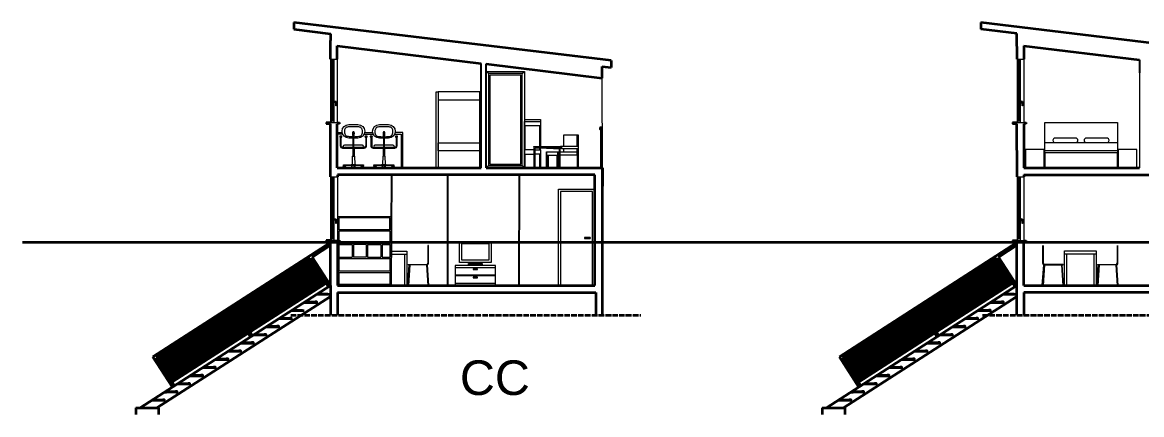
# Model space of a CAD drawing. Header units: millimetres. Extents: x 293 to 6594, y -1830 to 1143.
# Drawn here: x 2686 to 5156, y 246 to 1112 of the extents above; entities that cross this region are included whole.
import ezdxf

# ---------------------------------------------------------------- set-up
doc = ezdxf.new("R2010")
doc.units = ezdxf.units.MM
doc.linetypes.add('ACAD_ISO04W100', pattern=[30, 24, -3, 0, -3])
for name, color, linetype, lineweight in [('A-DOOR-FULL', 1, 'Continuous', 18), ('A-FLOR-LEVL', 3, 'Continuous', 35), ('A-FURN', 2, 'Continuous', 18), ('A-GLAZ-FULL', 4, 'Continuous', 18), ('A-STRUCTURE', 8, 'Continuous', 35), ('A-WALL-FULL', 3, 'Continuous', 35), ('A-WALL-FULL-EXT', 3, 'Continuous', 35), ('A-WALL-FULL-EXTR', 3, 'Continuous', 35), ('A-WALL-FULL-INTR', 1, 'Continuous', 25), ('QUOTE', 5, 'Continuous', 13)]:
    doc.layers.add(name, color=color, linetype=linetype, lineweight=lineweight)
doc.styles.get("Standard").update_dxf_attribs({"font": 'arial.ttf'})

msp = doc.modelspace()

# ---------------------------------------------------------------- hatches: boundary and pattern name
at = {"layer": 'A-STRUCTURE'}
h = msp.add_hatch(dxfattribs=at)
h.set_pattern_fill('GRATE', color=256, scale=6.5, angle=123, style=0)
h.set_pattern_definition([(213, (33319.052, -5007.4335), (2.809997, -4.327016), []), (303, (33319.052, -5007.433), (17.308064, 11.239988), [])])
h.paths.add_polyline_path([(3353.7, 540.5), (3321.3, 590.9), (3153.2, 482.8), (3185.6, 432.4)])
h.paths.add_polyline_path([(3149, 480.1), (2980.9, 372.1), (3013.3, 321.7), (3181.4, 429.7)])
h = msp.add_hatch(dxfattribs=at)
h.set_pattern_fill('GRATE', color=256, scale=6.5, angle=123, style=0)
h.set_pattern_definition([(213, (34833.6843, -5007.4335), (2.809997, -4.327016), []), (303, (34833.684, -5007.433), (17.308064, 11.239988), [])])
h.paths.add_polyline_path([(4868.3, 540.5), (4835.9, 590.9), (4667.8, 482.8), (4700.2, 432.4)])
h.paths.add_polyline_path([(4663.6, 480.1), (4495.5, 372.1), (4527.9, 321.7), (4696, 429.7)])

# ---------------------------------------------------------------- linework, layer by layer
msp.add_line((3380.9, 864.9), (3380.9, 868.8))
at = {"layer": 'A-DOOR-FULL'}
for p, q in [((3709.3, 1003.7), (3793.6, 1003.7)), ((3714.3, 998.7), (3709.3, 1003.7)), ((3788.6, 998.7), (3714.3, 998.7)), ((3714.3, 998.7), (3714.3, 795.5)), ((3785.6, 995.7), (3717.3, 995.7)), ((3717.3, 995.7), (3717.3, 798.5)), ((3785.6, 798.5), (3785.6, 995.7)), ((3788.6, 998.7), (3793.6, 1003.7)), ((3788.6, 795.5), (3788.6, 998.7)), ((3793.6, 1003.7), (3793.6, 790.5)), ((5150.6, 1000.5), (5150.6, 790.5)), ((3714.3, 795.5), (3709.3, 790.5)), ((3714.3, 795.5), (3788.6, 795.5)), ((3717.3, 798.5), (3785.6, 798.5)), ((3788.6, 795.5), (3793.6, 790.5)), ((3934.7, 634.3), (3937.2, 634.3)), ((3873.6, 604.9), (3873.6, 530.7))]:
    msp.add_line(p, q, dxfattribs=at)
msp.add_lwpolyline([(3868.7, 530.6), (3868.7, 743.7), (3949, 743.7), (3949, 530.6), (3944, 530.6), (3944, 738.7), (3873.6, 738.7), (3873.6, 604.9)], dxfattribs=at)
msp.add_lwpolyline([(3937.2, 634.3), (3937.9, 634.3, 1), (3937.9, 637.1), (3927.5, 637.1, 1), (3927.5, 634.3), (3934.7, 634.3)], format="xyb", dxfattribs=at)
at = {"layer": 'A-FLOR-LEVL'}
for p, q in [((3380.9, 790.5), (3698.4, 790.6)), ((3709.3, 790.6), (3966, 790.6)), ((3966, 790.5), (3966, 750.5)), ((4895.6, 790.5), (5150.6, 790.5)), ((3949, 775.5), (3381.1, 775.5)), ((4895.6, 775.5), (5310.6, 775.5)), ((3366, 530.7), (3366, 515.5)), ((3381.1, 530.5), (3949, 530.5)), ((3966, 515.5), (3966, 530.5)), ((4895.6, 530.5), (5230.6, 530.5)), ((3381.1, 515.5), (3951.1, 515.5)), ((5465.6, 515.5), (4895.6, 515.5))]:
    msp.add_line(p, q, dxfattribs=at)
at = {"layer": 'A-FURN'}
for p, q in [((3603.2, 958.7), (3603.2, 790.4)), ((3694.4, 958.7), (3694.4, 790.4)), ((3793.6, 897.1), (3829.3, 897.1)), ((3793.6, 897.1), (3793.6, 893.1)), ((3793.6, 790.5), (3793.6, 893.1)), ((3793.6, 893.1), (3829.3, 893.1)), ((3829.3, 897.1), (3829.3, 837.9)), ((3829.3, 893.1), (3829.3, 883.2)), ((4942.2, 790.5), (4942.2, 890.5)), ((4942.2, 890.5), (5102.2, 890.5)), ((5102.2, 890.5), (5102.2, 790.5)), ((3380.9, 868.8), (3391.7, 868.8)), ((3393, 864.9), (3380.9, 864.9)), ((3440, 864.9), (3460.2, 864.7)), ((3441.3, 868.8), (3458.9, 868.8)), ((3829.3, 883.2), (3793.6, 883.2)), ((3793.6, 883.2), (3793.6, 830.2)), ((3795.4, 830.2), (3795.4, 883.2)), ((3827.5, 830.2), (3827.5, 883.2)), ((3387, 858.4), (3390.3, 858.4)), ((3446.1, 858.4), (3442.7, 858.4)), ((3454.2, 858.4), (3457.6, 858.4)), ((3513.3, 858.4), (3509.9, 858.4)), ((3909.8, 837.6), (3909.8, 862.9)), ((3396.5, 836.4), (3415.5, 836.4)), ((3414, 816.4), (3413.3, 798.3)), ((3414, 816.3), (3419, 816.3)), ((3415, 834.4), (3415, 816.4)), ((3417.5, 836.4), (3436.5, 836.4)), ((3418, 834.4), (3418, 816.4)), ((3419, 816.4), (3419.7, 798.3)), ((3463.7, 836.4), (3482.7, 836.4)), ((3482.2, 834.4), (3482.2, 816.3)), ((3484.7, 836.4), (3503.7, 836.4)), ((3485.2, 834.4), (3485.2, 816.3)), ((3793.6, 820.8), (3793.6, 790.5)), ((3815.4, 830.2), (3795.4, 830.2)), ((3795.4, 790.5), (3795.4, 820.8)), ((3795.4, 820.8), (3815.4, 820.8)), ((3814.5, 837.8), (3873.9, 838)), ((3815.4, 835), (3814.5, 837.8)), ((3815.4, 790.4), (3815.4, 835)), ((3817.2, 790.4), (3817.2, 835)), ((3817.2, 835), (3871.1, 835)), ((3817.2, 830.2), (3827.5, 830.2)), ((3827.5, 820.8), (3817.2, 820.8)), ((3827.5, 790.5), (3827.5, 820.8)), ((3829.3, 830.2), (3829.3, 835)), ((3829.3, 830.2), (3829.3, 820.8)), ((3829.3, 820.8), (3829.3, 790.5)), ((3842.8, 833.7), (3842.8, 835)), ((3856.4, 833.7), (3842.8, 833.7)), ((3842.8, 826.2), (3842.8, 818.3)), ((3842.8, 818.3), (3842.8, 826.2)), ((3842.8, 826.2), (3856.4, 826.2)), ((3842.8, 790.4), (3842.8, 818.3)), ((3842.8, 818.3), (3842.8, 790.6)), ((3842.8, 818.3), (3856.4, 818.3)), ((3844.3, 790.4), (3844.3, 818.3)), ((3845.8, 818.3), (3845.8, 790.4)), ((3846.9, 835), (3846.9, 833.7)), ((3858.2, 833.7), (3856.4, 833.7)), ((3856.4, 826.2), (3858.2, 826.2)), ((3856.4, 818.3), (3867.4, 818.3)), ((3858.2, 833.7), (3868.9, 833.7)), ((3858.2, 826.2), (3867.4, 826.2)), ((3865.8, 790.6), (3865.8, 818.3)), ((3867.4, 826.2), (3871.1, 826.2)), ((3867.4, 810.4), (3867.4, 818.3)), ((3867.4, 818.3), (3871.1, 818.3)), ((3868.9, 833.7), (3871.1, 833.7)), ((3871.1, 790.4), (3871.1, 835)), ((3872.9, 835), (3873.9, 838)), ((3872.9, 790.4), (3872.9, 835)), ((3875.9, 833.7), (3872.9, 833.7)), ((3872.9, 826.2), (3909.8, 826.2)), ((3909.8, 818.3), (3872.9, 818.3)), ((3875.9, 837.6), (3873.7, 837.6)), ((3912.8, 837.6), (3875.9, 837.6)), ((3875.9, 837.6), (3875.9, 833.7)), ((3875.9, 833.7), (3912.8, 833.7)), ((3880, 833.7), (3880, 826.2)), ((3909.8, 826.2), (3909.8, 833.7)), ((3909.8, 818.3), (3909.8, 826.2)), ((3909.8, 826.2), (3909.8, 819.8)), ((3909.8, 826.2), (3909.8, 818.3)), ((4940.2, 831.5), (4899.2, 831.5)), ((4899.2, 831.5), (4899.2, 790.5)), ((4940.2, 790.5), (4940.2, 831.5)), ((5102.2, 823.5), (4942.2, 823.5)), ((4942.2, 823.5), (4942.2, 790.5)), ((5102.2, 790.5), (5102.2, 823.5)), ((5145.2, 831.5), (5104.2, 831.5)), ((5104.2, 831.5), (5104.2, 790.5)), ((5145.2, 790.5), (5145.2, 831.5)), ((3413.6, 795.5), (3413.5, 795.5)), ((3418.5, 795.5), (3413.8, 795.5)), ((3480.9, 795.4), (3480.7, 795.4)), ((3485.7, 795.4), (3481, 795.4)), ((3381.1, 683.1), (3499.8, 683.1)), ((3499.8, 650.7), (3499.8, 683.1)), ((3496.7, 653.8), (3384.2, 653.8)), ((3496.7, 650.7), (3496.7, 624.5)), ((3499.8, 650.7), (3499.8, 533.6)), ((3384.2, 624.5), (3449.3, 624.5)), ((3384.2, 621.4), (3413.5, 621.4)), ((3413.5, 621.4), (3413.5, 593.7)), ((3416.5, 621.4), (3416.5, 593.7)), ((3444.3, 621.4), (3416.5, 621.4)), ((3444.3, 621.4), (3444.3, 593.7)), ((3447.4, 624.5), (3496.7, 624.5)), ((3447.4, 621.4), (3476.6, 621.4)), ((3447.4, 621.4), (3447.4, 593.7)), ((3476.6, 621.4), (3476.6, 593.7)), ((3479.7, 621.4), (3479.7, 593.7)), ((3479.7, 621.4), (3496.7, 621.4)), ((3496.7, 621.4), (3496.7, 593.7)), ((3581.8, 618.8), (3580.8, 618.8)), ((3580.8, 618.8), (3580.8, 580.2)), ((3581.8, 579.2), (3581.8, 618.8)), ((4937.5, 579.5), (4937.5, 619.5)), ((4938.5, 619.5), (4938.5, 580.5)), ((5102, 619.5), (5102, 580.5)), ((5103, 579.5), (5103, 619.5)), ((3384.2, 593.7), (3413.5, 593.7)), ((3444.3, 593.7), (3416.5, 593.7)), ((3447.4, 593.7), (3476.6, 593.7)), ((3479.7, 593.7), (3496.7, 593.7)), ((3499.8, 606.9), (3534.5, 606.9)), ((3499.8, 600), (3534.5, 600)), ((3529.5, 600), (3529.5, 530.6)), ((3534.5, 606.9), (3534.5, 530.6)), ((4937.5, 614.5), (4938.5, 614.5)), ((4985.2, 530.5), (4985.2, 607.5)), ((4985.2, 607.5), (5055.2, 607.5)), ((4985.2, 600.5), (5055.2, 600.5)), ((4990.2, 600.5), (4990.2, 530.5)), ((5050.2, 600.5), (5050.2, 530.5)), ((5055.2, 607.5), (5055.2, 530.5)), ((5103, 614.5), (5102, 614.5)), ((3384.2, 590.6), (3496.7, 590.6)), ((3496.7, 590.6), (3496.7, 562.9)), ((3536.2, 530.6), (3539.2, 576.2)), ((3537.2, 576.2), (3537.2, 577.2)), ((3537.2, 577.2), (3577.8, 577.2)), ((3578.8, 576.2), (3537.2, 576.2)), ((3541.1, 576.2), (3538.2, 530.6)), ((3539.2, 576.2), (3541.1, 576.2)), ((3579.8, 576.2), (3577.8, 576.2)), ((3577.8, 576.2), (3580.8, 530.6)), ((3582.8, 530.6), (3579.8, 576.2)), ((3581.8, 587.8), (3580.8, 587.8)), ((4936.5, 530.5), (4939.5, 576.5)), ((4937.5, 588.2), (4938.5, 588.2)), ((4941.5, 576.5), (4938.5, 530.5)), ((4939.5, 576.5), (4941.5, 576.5)), ((4940.5, 576.5), (4982.5, 576.5)), ((4982.5, 577.5), (4941.5, 577.5)), ((4980.5, 576.5), (4978.5, 576.5)), ((4978.5, 576.5), (4981.5, 530.5)), ((4983.5, 530.5), (4980.5, 576.5)), ((4982.5, 576.5), (4982.5, 577.5)), ((5057, 530.5), (5060, 576.5)), ((5058, 576.5), (5058, 577.5)), ((5058, 577.5), (5099, 577.5)), ((5100, 576.5), (5058, 576.5)), ((5062, 576.5), (5059, 530.5)), ((5060, 576.5), (5062, 576.5)), ((5101, 576.5), (5099, 576.5)), ((5099, 576.5), (5102, 530.5)), ((5104, 530.5), (5101, 576.5)), ((5103, 588.2), (5102, 588.2)), ((3384.2, 562.9), (3496.7, 562.9)), ((3384.2, 559.8), (3496.7, 559.8)), ((3496.7, 559.8), (3496.7, 533.6)), ((3499.8, 533.6), (3499.8, 530.5)), ((3534.5, 530.6), (3529.5, 530.6)), ((3536.2, 530.6), (3538.2, 530.6))]:
    msp.add_line(p, q, dxfattribs=at)
at = {"layer": 'A-FURN', "color": 7}
for p, q in [((3729.9, 575.3), (3640.7, 575.3)), ((3640.7, 575.3), (3640.7, 530.6)), ((3640.7, 570.3), (3729.9, 570.3)), ((3729.9, 530.7), (3729.9, 575.3)), ((3729.9, 553.9), (3640.7, 553.9)), ((3729.9, 551.9), (3640.7, 551.9)), ((3685.3, 567.8), (3680.3, 567.8)), ((3680.3, 567.8), (3680.3, 565.8)), ((3680.3, 565.8), (3690.3, 565.8)), ((3685.3, 549.5), (3680.3, 549.5)), ((3680.3, 549.5), (3680.3, 547.5)), ((3680.3, 547.5), (3690.3, 547.5)), ((3690.3, 567.8), (3685.3, 567.8)), ((3690.3, 549.5), (3685.3, 549.5)), ((3690.3, 565.8), (3690.3, 567.8)), ((3690.3, 547.5), (3690.3, 549.5)), ((3640.7, 535.6), (3729.9, 535.6))]:
    msp.add_line(p, q, dxfattribs=at)
at = {"layer": 'A-FURN'}
for points in [[(3599.3, 790.4), (3599.3, 958.7), (3603.2, 958.7), (3603.2, 940.9), (3694.4, 940.9)], [(3698.4, 790.4), (3698.4, 958.7), (3694.4, 958.7), (3603.2, 958.7)], [(3507.2, 864.7), (3521.6, 864.9), (3521.6, 790.5)], [(3525.6, 790.5), (3525.6, 868.8), (3508.5, 868.8)], [(3694.4, 828.1), (3603.2, 828.1), (3603.2, 845.9), (3694.4, 845.9)], [(3486.9, 798.3), (3486.2, 816.3), (3481.2, 816.3), (3480.5, 798.3)], [(3867.4, 819.8), (3867.4, 826.2), (3867.4, 818.3)], [(3867.4, 810.4), (3867.4, 790.6), (3868.9, 790.6), (3868.9, 818.3)], [(3411.2, 797.5), (3411.2, 798.3), (3421.8, 798.3), (3421.8, 797.5)], [(3413.8, 790.5), (3413.6, 790.5), (3413.5, 790.6), (3413.4, 790.8), (3413.3, 791.1), (3413.2, 791.4), (3413.1, 791.7), (3413, 792.1), (3413, 792.6), (3413, 793), (3413, 793.4), (3413, 793.8), (3413.1, 794.2), (3413.2, 794.6), (3413.3, 794.9), (3413.4, 795.2), (3413.5, 795.3), (3413.6, 795.5), (3413.8, 795.5), (3413.5, 795.5), (3413.4, 795.5), (3413.2, 795.3), (3413.1, 795.2), (3413, 794.9), (3412.9, 794.6), (3412.8, 794.2), (3412.8, 793.8), (3412.7, 793.4), (3412.7, 793), (3412.7, 792.6), (3412.8, 792.1), (3412.8, 791.7), (3412.9, 791.4), (3413, 791.1), (3413.1, 790.8), (3413.2, 790.6), (3413.4, 790.5), (3413.5, 790.5)], [(3478.4, 797.4), (3478.4, 798.3), (3489, 798.3), (3489, 797.4)], [(3481, 790.4), (3480.9, 790.5), (3480.7, 790.6), (3480.6, 790.8), (3480.5, 791), (3480.4, 791.3), (3480.3, 791.7), (3480.3, 792.1), (3480.2, 792.5), (3480.2, 792.9), (3480.2, 793.4), (3480.3, 793.8), (3480.3, 794.2), (3480.4, 794.5), (3480.5, 794.9), (3480.6, 795.1), (3480.7, 795.3), (3480.9, 795.4), (3481, 795.4), (3480.7, 795.4), (3480.6, 795.4), (3480.5, 795.3), (3480.4, 795.1), (3480.2, 794.9), (3480.1, 794.5), (3480.1, 794.2), (3480, 793.8), (3480, 793.4), (3480, 792.9), (3480, 792.5), (3480, 792.1), (3480.1, 791.7), (3480.1, 791.3), (3480.2, 791), (3480.4, 790.8), (3480.5, 790.6), (3480.6, 790.5), (3480.7, 790.4)], [(3496.7, 653.8), (3496.7, 680), (3384.2, 680), (3384.2, 653.8)], [(3496.7, 650.7), (3384.2, 650.7), (3384.2, 630.7)], [(3384.2, 628.2), (3384.2, 624.5)], [(3384.2, 621.4), (3384.2, 593.7)], [(3384.2, 590.6), (3384.2, 562.9)], [(3384.2, 559.8), (3384.2, 533.6), (3496.7, 533.6)], [(3479.7, 533.6), (3496.7, 533.6)]]:
    msp.add_lwpolyline(points, dxfattribs=at)
for points in [[(3415.5, 856.4), (3406.5, 856.4, -1), (3406.5, 886.4), (3426.5, 886.4, -1), (3426.5, 856.4), (3417.5, 856.4)], [(3482.7, 856.3), (3473.7, 856.3, -1), (3473.7, 886.3), (3493.7, 886.3, -1), (3493.7, 856.3), (3484.7, 856.3)], [(3387.5, 858.4), (3387.5, 839.4, 0.414214), (3392.5, 834.4), (3440.5, 834.4, 0.414214), (3445.5, 839.4), (3445.5, 858.4)], [(3394.5, 836.4), (3392.5, 836.4, -0.414214), (3389.5, 839.4), (3389.5, 858.4)], [(3415.5, 840.4), (3396.5, 840.4, 1), (3396.5, 835.4), (3415.5, 835.4)], [(3417.5, 835.4), (3436.5, 835.4, 1), (3436.5, 840.4), (3417.5, 840.4)], [(3443.5, 858.4), (3443.5, 839.4, -0.414214), (3440.5, 836.4), (3438.5, 836.4)], [(3454.7, 858.4), (3454.7, 839.4, 0.414214), (3459.7, 834.4), (3507.7, 834.4, 0.414214), (3512.7, 839.4), (3512.7, 858.4)], [(3456.7, 858.4), (3456.7, 839.4, 0.414214), (3459.7, 836.4), (3461.7, 836.4)], [(3482.7, 840.4), (3463.7, 840.4, 1), (3463.7, 835.4), (3482.7, 835.4)], [(3484.7, 835.4), (3503.7, 835.4, 1), (3503.7, 840.4), (3484.7, 840.4)], [(3510.7, 858.4), (3510.7, 839.4, -0.414214), (3507.7, 836.4), (3505.7, 836.4)]]:
    msp.add_lwpolyline(points, format="xyb", dxfattribs=at)
for points in [[(3386.2, 858.8), (3391.1, 858.8), (3391.1, 859.8, 0.414214), (3390.6, 860.3), (3386.7, 860.3, 0.414214), (3386.2, 859.8)], [(3446.8, 858.8), (3446.8, 859.8, 0.414214), (3446.3, 860.3), (3442.4, 860.3, 0.414214), (3441.9, 859.8), (3441.9, 858.8)], [(3453.4, 858.8), (3458.3, 858.8), (3458.3, 859.8, 0.414214), (3457.8, 860.3), (3453.9, 860.3, 0.414214), (3453.4, 859.8)], [(3514, 858.8), (3514, 859.8, 0.414214), (3513.5, 860.3), (3509.7, 860.3, 0.414214), (3509.2, 859.8), (3509.2, 858.8)], [(5101.2, 828.5), (4943.2, 828.5, -0.414214), (4942.2, 829.5), (4942.2, 845.5, -0.414214), (4943.2, 846.5), (5101.2, 846.5, -0.414214), (5102.2, 845.5), (5102.2, 829.5, -0.414214)], [(4964.8, 846.5), (5010, 846.5, 0.414214), (5015, 851.5), (5015, 851.5, 0.414214), (5010, 856.5), (4964.8, 856.5, 0.414214), (4959.8, 851.5), (4959.8, 851.5, 0.414214)], [(5078.7, 856.5), (5033.5, 856.5, 0.414214), (5028.5, 851.5), (5028.5, 851.5, 0.414214), (5033.5, 846.5), (5078.7, 846.5, 0.414214), (5083.7, 851.5), (5083.7, 851.5, 0.414214)], [(3395.1, 797.5), (3437.9, 797.5, -1), (3437.9, 795.7), (3395.1, 795.7, -1)], [(3462.3, 797.4), (3505.1, 797.4, -1), (3505.1, 795.7), (3462.3, 795.7, -1)]]:
    msp.add_lwpolyline(points, format="xyb", close=True, dxfattribs=at)
for points in [[(3418.1, 790.8), (3418, 791.1), (3417.9, 791.4), (3417.8, 791.7), (3417.8, 792.1), (3417.8, 792.6), (3417.7, 793), (3417.8, 793.4), (3417.8, 793.8), (3417.8, 794.2), (3417.9, 794.6), (3418, 794.9), (3418.1, 795.2), (3418.3, 795.3), (3418.4, 795.5), (3418.5, 795.5), (3418.6, 795.5), (3418.8, 795.3), (3418.9, 795.2), (3419, 794.9), (3419.1, 794.6), (3419.2, 794.2), (3419.2, 793.8), (3419.3, 793.4), (3419.3, 793), (3419.3, 792.6), (3419.2, 792.1), (3419.2, 791.7), (3419.1, 791.4), (3419, 791.1), (3418.9, 790.8), (3418.8, 790.6), (3418.6, 790.5), (3418.5, 790.5), (3418.4, 790.5), (3418.3, 790.6)], [(3485.6, 790.5), (3485.5, 790.6), (3485.4, 790.8), (3485.2, 791), (3485.2, 791.3), (3485.1, 791.7), (3485, 792.1), (3485, 792.5), (3485, 792.9), (3485, 793.4), (3485, 793.8), (3485.1, 794.2), (3485.2, 794.5), (3485.2, 794.9), (3485.4, 795.1), (3485.5, 795.3), (3485.6, 795.4), (3485.7, 795.4), (3485.9, 795.4), (3486, 795.3), (3486.1, 795.1), (3486.2, 794.9), (3486.3, 794.5), (3486.4, 794.2), (3486.5, 793.8), (3486.5, 793.4), (3486.5, 792.9), (3486.5, 792.5), (3486.5, 792.1), (3486.4, 791.7), (3486.3, 791.3), (3486.2, 791), (3486.1, 790.8), (3486, 790.6), (3485.9, 790.5), (3485.7, 790.4)]]:
    msp.add_lwpolyline(points, close=True, dxfattribs=at)
at = {"layer": 'A-FURN', "color": 7}
for points in [[(3650.6, 626.6), (3720, 626.6), (3720, 581.8), (3650.6, 581.8)], [(3655.6, 623.7), (3715, 623.7), (3715, 586.7), (3655.6, 586.7)], [(3670.2, 579.3), (3700.5, 579.3), (3700.5, 575.8), (3670.2, 575.8)], [(3681.8, 581.8), (3688.8, 581.8), (3688.8, 579.3), (3681.8, 579.3)]]:
    msp.add_lwpolyline(points, close=True, dxfattribs=at)
at = {"layer": 'A-FURN'}
msp.add_polyline3d([(3909.8, 819.8, 0), (3909.8, 810.4, 0), (3909.8, 790.6, 0), (3912.8, 790.6, 0), (3912.8, 810.4, 0), (3912.8, 819.8, 0), (3912.8, 826.2, 0), (3912.8, 862.9, 0), (3880, 862.9, 37.2), (3880, 837.6, 0)], dxfattribs=at)
for centre, radius in [((3416.5, 867.7), 0.466), ((3416.5, 864.7), 0.466), ((3416.5, 867.7), 0.366), ((3416.5, 864.7), 0.366), ((3483.7, 867.7), 0.466), ((3483.7, 864.7), 0.466), ((3483.7, 867.7), 0.366), ((3483.7, 864.7), 0.366), ((3416.5, 861.7), 0.466), ((3416.5, 861.7), 0.366), ((3483.7, 861.7), 0.466), ((3483.7, 861.7), 0.366), ((3396.7, 793), 2.53), ((3396.7, 793), 2.43), ((3436.4, 793), 2.53), ((3436.4, 793), 2.43), ((3463.9, 793), 2.53), ((3463.9, 793), 2.43), ((3503.6, 793), 2.53), ((3503.6, 793), 2.43)]:
    msp.add_circle(centre, radius, dxfattribs=at)
for centre, radius, start, end in [((3387, 858.8), 0.4, 179.8019, 274.7661), ((3390.3, 858.8), 0.4, 265.2339, 0.1981), ((3442.7, 858.8), 0.4, 179.8019, 274.7661), ((3446, 858.8), 0.4, 265.2339, 0.1981), ((3454.2, 858.8), 0.4, 179.8019, 274.7661), ((3457.5, 858.8), 0.4, 265.2339, 0.1981), ((3510, 858.8), 0.4, 179.8019, 274.7661), ((3513.3, 858.8), 0.4, 265.2339, 0.1981), ((3577.8, 580.2), 2.97, 270, 0), ((3578.8, 579.2), 2.97, 270, 0), ((4940.5, 579.5), 3, 180, 270), ((4941.5, 580.5), 3, 180, 270), ((5099, 580.5), 3, 270, 0), ((5100, 579.5), 3, 270, 0)]:
    msp.add_arc(centre, radius, start, end, dxfattribs=at)
for points in [[(3417.7, 859.4), (3421.2, 859.6), (3426.5, 859.8), (3433, 861.2), (3436.2, 865.9), (3437, 872.1), (3434.7, 879.2), (3430, 880.9), (3427.6, 881.2), (3426.5, 881.4), (3419.8, 881.4), (3413.2, 881.4), (3406.5, 881.4), (3405.5, 881.2), (3403, 880.9), (3398.3, 879.2), (3396, 872.1), (3396.8, 865.9), (3400, 861.2), (3406.5, 859.8), (3411.8, 859.6), (3415.3, 859.4)], [(3484.9, 859.4), (3488.5, 859.5), (3493.8, 859.7), (3500.2, 861.1), (3503.5, 865.8), (3504.3, 872), (3502, 879.1), (3497.2, 880.9), (3494.8, 881.2), (3493.7, 881.3), (3487.1, 881.3), (3480.4, 881.3), (3473.7, 881.3), (3472.7, 881.2), (3470.2, 880.9), (3465.5, 879.1), (3463.2, 872), (3464, 865.8), (3467.2, 861.1), (3473.7, 859.7), (3479, 859.5), (3482.5, 859.4)]]:
    msp.add_open_spline(points, degree=3, knots=[0, 0, 0, 0, 0.108644, 0.161264, 0.184348, 0.274771, 0.342265, 0.384845, 0.416902, 0.416902, 0.416902, 1.416902, 1.416902, 1.416902, 1.448959, 1.49154, 1.559033, 1.649456, 1.672541, 1.725161, 1.833804, 1.833804, 1.833804, 1.833804], dxfattribs=at)
for points in [[(3416.5, 870.4), (3416.8, 870.3), (3417.6, 870.2), (3418.7, 868.5), (3418.4, 866.1), (3418.4, 863.5), (3418.2, 861.4), (3417.9, 860), (3417.6, 859.2), (3417.5, 859), (3417.5, 851.2), (3417.5, 843.3), (3417.5, 835.4), (3417.5, 834.9), (3417.1, 834.4), (3416.5, 834.4), (3415.9, 834.4), (3415.5, 834.9), (3415.5, 835.4), (3415.5, 843.3), (3415.5, 851.2), (3415.5, 859), (3415.4, 859.2), (3415.1, 860), (3414.8, 861.4), (3414.6, 863.5), (3414.6, 866.1), (3414.3, 868.5), (3415.4, 870.2), (3416.3, 870.3), (3416.5, 870.4)], [(3483.7, 870.3), (3484, 870.3), (3484.8, 870.1), (3485.9, 868.5), (3485.7, 866.1), (3485.6, 863.5), (3485.4, 861.3), (3485.1, 859.9), (3484.9, 859.2), (3484.7, 859), (3484.7, 851.1), (3484.7, 843.3), (3484.7, 835.4), (3484.7, 834.8), (3484.3, 834.4), (3483.7, 834.4), (3483.1, 834.4), (3482.7, 834.8), (3482.7, 835.4), (3482.7, 843.3), (3482.7, 851.1), (3482.7, 859), (3482.6, 859.2), (3482.4, 859.9), (3482.1, 861.3), (3481.9, 863.5), (3481.8, 866.1), (3481.6, 868.5), (3482.7, 870.1), (3483.5, 870.3), (3483.7, 870.3)]]:
    msp.add_rational_spline(points, [1, 1, 1, 1, 1, 1, 1, 1, 1, 1, 1, 1, 1, 0.804737854124, 0.804737854124, 1, 0.804737854124, 0.804737854124, 1, 1, 1, 1, 1, 1, 1, 1, 1, 1, 1, 1, 1], degree=3, knots=[0, 0, 0, 0, 0.007408, 0.024231, 0.052638, 0.077743, 0.102967, 0.116444, 0.12322, 0.12322, 0.12322, 1.12322, 1.12322, 1.12322, 2.694017, 2.694017, 2.694017, 4.264813, 4.264813, 4.264813, 5.264813, 5.264813, 5.264813, 5.271589, 5.285066, 5.31029, 5.335395, 5.363802, 5.380625, 5.388033, 5.388033, 5.388033, 5.388033], dxfattribs=at)
at = {"layer": 'A-GLAZ-FULL'}
for p, q in [((3367.9, 890.5), (3367.9, 1030.5)), ((3373.9, 1027.5), (3367.9, 1027.5)), ((3369.9, 893.5), (3369.9, 1027.5)), ((3370.9, 1027.5), (3370.9, 893.5)), ((3371.9, 893.5), (3371.9, 1027.5)), ((3373.9, 890.5), (3373.9, 1030.5)), ((4882.6, 890.5), (4882.6, 1030.5)), ((4888.6, 1027.5), (4882.6, 1027.5)), ((4884.6, 893.5), (4884.6, 1027.5)), ((4885.6, 1027.5), (4885.6, 893.5)), ((4886.6, 893.5), (4886.6, 1027.5)), ((4888.6, 890.5), (4888.6, 1030.5)), ((3373.9, 938.9), (3374.8, 938.9)), ((3374.8, 934.2), (3374.8, 938.9)), ((4888.6, 938.9), (4889.5, 938.9)), ((4889.5, 934.2), (4889.5, 938.9)), ((3373.9, 934.2), (3374.8, 934.2)), ((3378.4, 937.1), (3374.8, 937.1)), ((3377.6, 936), (3374.8, 936)), ((3377.6, 927.4), (3377.6, 936)), ((3378.4, 927.4), (3377.6, 927.4)), ((3378.4, 937.1), (3378.4, 927.4)), ((4888.6, 934.2), (4889.5, 934.2)), ((4893.1, 937.1), (4889.5, 937.1)), ((4892.3, 936), (4889.5, 936)), ((4892.3, 927.4), (4892.3, 936)), ((4893.1, 927.4), (4892.3, 927.4)), ((4893.1, 937.1), (4893.1, 927.4)), ((3373.9, 893.5), (3367.9, 893.5)), ((4888.6, 893.5), (4882.6, 893.5)), ((3367.9, 630.7), (3367.9, 770.7)), ((3373.9, 767.7), (3367.9, 767.7)), ((3369.9, 633.7), (3369.9, 767.7)), ((3370.9, 767.7), (3370.9, 633.7)), ((3371.9, 633.7), (3371.9, 767.7)), ((3373.9, 630.7), (3373.9, 770.7)), ((4882.6, 630.5), (4882.6, 770.5)), ((4888.6, 767.5), (4882.6, 767.5)), ((4884.6, 633.5), (4884.6, 767.5)), ((4885.6, 767.5), (4885.6, 633.5)), ((4886.6, 633.5), (4886.6, 767.5)), ((4888.6, 630.5), (4888.6, 770.5)), ((3373.9, 679.1), (3374.8, 679.1)), ((3373.9, 674.3), (3374.8, 674.3)), ((3374.8, 674.3), (3374.8, 679.1)), ((3378.4, 677.3), (3374.8, 677.3)), ((3377.6, 676.1), (3374.8, 676.1)), ((3377.6, 667.5), (3377.6, 676.1)), ((3378.4, 667.5), (3377.6, 667.5)), ((3378.4, 677.3), (3378.4, 667.5)), ((4888.6, 678.9), (4889.5, 678.9)), ((4888.6, 674.2), (4889.5, 674.2)), ((4889.5, 674.2), (4889.5, 678.9)), ((4893.1, 677.1), (4889.5, 677.1)), ((4892.3, 676), (4889.5, 676)), ((4892.3, 667.4), (4892.3, 676)), ((4893.1, 667.4), (4892.3, 667.4)), ((4893.1, 677.1), (4893.1, 667.4)), ((3373.9, 633.7), (3367.9, 633.7)), ((4888.6, 633.5), (4882.6, 633.5))]:
    msp.add_line(p, q, dxfattribs=at)
at = {"layer": 'A-STRUCTURE'}
for p, q in [((3366, 625.6), (2974, 373.6)), ((3366, 619.6), (3325.5, 593.6)), ((4880.6, 625.6), (4488.6, 373.6)), ((4880.6, 619.6), (4840.1, 593.6)), ((3321.3, 590.9), (2980.9, 372.1)), ((4835.9, 590.9), (4495.5, 372.1)), ((3366, 530.6), (2946, 260.6)), ((3353.7, 540.5), (3185.6, 432.4)), ((3356.4, 536.3), (3188.3, 428.2)), ((4880.6, 530.6), (4460.6, 260.6)), ((4868.3, 540.5), (4700.2, 432.4)), ((4871, 536.3), (4702.9, 428.2)), ((3366, 506.8), (2983, 260.6)), ((3314, 494.6), (3331.8, 494.6)), ((3338, 511.6), (3363.8, 511.6)), ((3342, 512.6), (3359.8, 512.6)), ((3366, 515.5), (3366, 465)), ((3381.1, 515.5), (3381.1, 465)), ((3951.1, 515.5), (3951.1, 465)), ((3966, 465), (3966, 515.5)), ((4880.6, 506.8), (4497.6, 260.6)), ((4828.6, 494.6), (4846.5, 494.6)), ((4852.6, 511.6), (4878.5, 511.6)), ((4856.6, 512.6), (4874.5, 512.6)), ((4880.6, 465), (4880.6, 515.5)), ((4895.6, 515.5), (4895.6, 465)), ((3282, 475.6), (3307.8, 475.6)), ((3286, 476.6), (3303.8, 476.6)), ((3310, 493.6), (3335.8, 493.6)), ((4796.6, 475.6), (4822.5, 475.6)), ((4800.6, 476.6), (4818.5, 476.6)), ((4824.6, 493.6), (4850.5, 493.6)), ((3254, 457.6), (3279.8, 457.6)), ((3258, 458.6), (3275.8, 458.6)), ((4768.6, 457.6), (4794.5, 457.6)), ((4772.6, 458.6), (4790.5, 458.6)), ((3181.4, 429.7), (3013.3, 321.7)), ((3184.1, 425.5), (3016, 317.5)), ((3198, 421.6), (3223.8, 421.6)), ((3202, 422.6), (3219.8, 422.6)), ((3226, 439.6), (3251.8, 439.6)), ((3230, 440.6), (3247.8, 440.6)), ((4696, 429.7), (4527.9, 321.7)), ((4698.7, 425.5), (4530.6, 317.5)), ((4712.6, 421.6), (4738.5, 421.6)), ((4716.6, 422.6), (4734.5, 422.6)), ((4740.6, 439.6), (4766.5, 439.6)), ((4744.6, 440.6), (4762.5, 440.6)), ((3170, 403.6), (3195.8, 403.6)), ((3174, 404.6), (3191.8, 404.6)), ((4684.6, 403.6), (4710.5, 403.6)), ((4688.6, 404.6), (4706.5, 404.6)), ((3142, 385.6), (3167.8, 385.6)), ((3146, 386.6), (3163.8, 386.6)), ((4656.6, 385.6), (4682.5, 385.6)), ((4660.6, 386.6), (4678.5, 386.6)), ((3086, 349.6), (3111.8, 349.6)), ((3090, 350.6), (3107.8, 350.6)), ((3114, 367.6), (3139.8, 367.6)), ((3118, 368.6), (3135.8, 368.6)), ((4600.6, 349.6), (4626.5, 349.6)), ((4604.6, 350.6), (4622.5, 350.6)), ((4628.6, 367.6), (4654.5, 367.6)), ((4632.6, 368.6), (4650.5, 368.6)), ((3058, 331.6), (3083.8, 331.6)), ((3062, 332.6), (3079.8, 332.6)), ((4572.6, 331.6), (4598.5, 331.6)), ((4576.6, 332.6), (4594.5, 332.6)), ((3006, 296.6), (3023.8, 296.6)), ((3030, 313.6), (3055.8, 313.6)), ((3034, 314.6), (3051.8, 314.6)), ((4520.6, 296.6), (4538.5, 296.6)), ((4544.6, 313.6), (4570.5, 313.6)), ((4548.6, 314.6), (4566.5, 314.6)), ((2974, 277.6), (2999.8, 277.6)), ((2978, 278.6), (2995.8, 278.6)), ((3002, 295.6), (3027.8, 295.6)), ((4488.6, 277.6), (4514.5, 277.6)), ((4492.6, 278.6), (4510.5, 278.6)), ((4516.6, 295.6), (4542.5, 295.6))]:
    msp.add_line(p, q, dxfattribs=at)
for points in [[(3366, 530.6), (3325.5, 593.6)], [(4880.6, 530.6), (4840.1, 593.6)], [(3361.8, 527.9), (3321.3, 590.9)], [(4876.4, 527.9), (4835.9, 590.9)], [(3310, 490.6), (3310, 494.6), (3314, 494.6)], [(3335.8, 490.6), (3335.8, 494.6), (3331.8, 494.6)], [(3338, 508.6), (3338, 512.6), (3342, 512.6)], [(4824.6, 490.6), (4824.6, 494.6), (4828.6, 494.6)], [(4850.5, 490.6), (4850.5, 494.6), (4846.5, 494.6)], [(4852.6, 508.6), (4852.6, 512.6), (4856.6, 512.6)], [(3149, 480.1), (3189.5, 417.1)], [(3153.2, 482.8), (3193.7, 419.8)], [(3282, 472.6), (3282, 476.6), (3286, 476.6)], [(4663.6, 480.1), (4704.1, 417.1)], [(4667.8, 482.8), (4708.3, 419.8)], [(4796.6, 472.6), (4796.6, 476.6), (4800.6, 476.6)], [(4822.5, 472.6), (4822.5, 476.6), (4818.5, 476.6)], [(3254, 454.6), (3254, 458.6), (3258, 458.6)], [(3279.8, 454.6), (3279.8, 458.6), (3275.8, 458.6)], [(4768.6, 454.6), (4768.6, 458.6), (4772.6, 458.6)], [(4794.5, 454.6), (4794.5, 458.6), (4790.5, 458.6)], [(3198, 418.6), (3198, 422.6), (3202, 422.6)], [(3223.8, 418.6), (3223.8, 422.6), (3219.8, 422.6)], [(3226, 436.6), (3226, 440.6), (3230, 440.6)], [(3251.8, 436.6), (3251.8, 440.6), (3247.8, 440.6)], [(4712.6, 418.6), (4712.6, 422.6), (4716.6, 422.6)], [(4738.5, 418.6), (4738.5, 422.6), (4734.5, 422.6)], [(4740.6, 436.6), (4740.6, 440.6), (4744.6, 440.6)], [(4766.5, 436.6), (4766.5, 440.6), (4762.5, 440.6)], [(3170, 400.6), (3170, 404.6), (3174, 404.6)], [(3195.8, 400.6), (3195.8, 404.6), (3191.8, 404.6)], [(4684.6, 400.6), (4684.6, 404.6), (4688.6, 404.6)], [(4710.5, 400.6), (4710.5, 404.6), (4706.5, 404.6)], [(2974, 373.6), (3017.2, 306.3)], [(2980.9, 372.1), (3021.4, 309)], [(3142, 382.6), (3142, 386.6), (3146, 386.6)], [(3167.8, 382.6), (3167.8, 386.6), (3163.8, 386.6)], [(4488.6, 373.6), (4531.8, 306.3)], [(4495.5, 372.1), (4536, 309)], [(4656.6, 382.6), (4656.6, 386.6), (4660.6, 386.6)], [(4682.5, 382.6), (4682.5, 386.6), (4678.5, 386.6)], [(3086, 346.6), (3086, 350.6), (3090, 350.6)], [(3111.8, 346.6), (3111.8, 350.6), (3107.8, 350.6)], [(3114, 364.6), (3114, 368.6), (3118, 368.6)], [(3139.8, 364.6), (3139.8, 368.6), (3135.8, 368.6)], [(4600.6, 346.6), (4600.6, 350.6), (4604.6, 350.6)], [(4626.5, 346.6), (4626.5, 350.6), (4622.5, 350.6)], [(4628.6, 364.6), (4628.6, 368.6), (4632.6, 368.6)], [(4654.5, 364.6), (4654.5, 368.6), (4650.5, 368.6)], [(3058, 328.6), (3058, 332.6), (3062, 332.6)], [(3083.8, 328.6), (3083.8, 332.6), (3079.8, 332.6)], [(4572.6, 328.6), (4572.6, 332.6), (4576.6, 332.6)], [(4598.5, 328.6), (4598.5, 332.6), (4594.5, 332.6)], [(3002, 292.6), (3002, 296.6), (3006, 296.6)], [(3027.8, 292.6), (3027.8, 296.6), (3023.8, 296.6)], [(3030, 310.6), (3030, 314.6), (3034, 314.6)], [(3055.8, 310.6), (3055.8, 314.6), (3051.8, 314.6)], [(4516.6, 292.6), (4516.6, 296.6), (4520.6, 296.6)], [(4542.5, 292.6), (4542.5, 296.6), (4538.5, 296.6)], [(4544.6, 310.6), (4544.6, 314.6), (4548.6, 314.6)], [(4570.5, 310.6), (4570.5, 314.6), (4566.5, 314.6)], [(2974, 274.6), (2974, 278.6), (2978, 278.6)], [(2999.8, 274.6), (2999.8, 278.6), (2995.8, 278.6)], [(4488.6, 274.6), (4488.6, 278.6), (4492.6, 278.6)], [(4514.5, 274.6), (4514.5, 278.6), (4510.5, 278.6)], [(2936, 260.6), (2986, 260.6), (2986, 245.6)], [(2936, 260.6), (2936, 245.6)], [(4450.6, 260.6), (4500.6, 260.6), (4500.6, 245.6)], [(4450.6, 260.6), (4450.6, 245.6)]]:
    msp.add_lwpolyline(points, dxfattribs=at)
at = {"layer": 'A-WALL-FULL'}
for p, q in [((3284.8, 1112), (3284.8, 1096.9)), ((4800.6, 1111.9), (4800.6, 1096.8)), ((3284.8, 1096.9), (3366, 1087)), ((3380.9, 1060), (3698.4, 1021.4)), ((4895.4, 1060), (5150.6, 1029.1)), ((3709.3, 1020.1), (3965.2, 989)), ((3965.2, 1014.4), (3984.8, 1012)), ((3984.8, 1027.4), (3984.8, 1012))]:
    msp.add_line(p, q, dxfattribs=at)
for points in [[(3984.8, 1027.4), (3284.8, 1112)], [(5500.6, 1027.3), (4800.6, 1111.9)], [(4880.6, 1087.1), (4800.6, 1096.8)]]:
    msp.add_lwpolyline(points, dxfattribs=at)
at = {"layer": 'A-WALL-FULL-EXT'}
for p, q in [((3366, 1087), (3366, 1071.7)), ((3366, 1030.5), (3366, 1071.7)), ((3380.9, 1030.5), (3380.9, 1060)), ((3965.2, 989), (3965.2, 1014.5)), ((3366, 785.5), (3366, 888)), ((3380.9, 790.5), (3380.9, 888)), ((4880.7, 770.5), (4880.6, 888)), ((3366, 770.7), (3366, 790.7)), ((3966, 530.5), (3966, 790.5)), ((3381.1, 775.5), (3381.1, 770.7)), ((3949, 530.5), (3949, 775.5)), ((4895.6, 775.5), (4895.6, 770.5)), ((5969, 625.6), (2686, 625.6)), ((3366, 530.7), (3366, 628.2)), ((3381.1, 628.2), (3381.1, 530.5))]:
    msp.add_line(p, q, dxfattribs=at)
at = {"layer": 'A-WALL-FULL-EXT', "linetype": 'ACAD_ISO04W100', "ltscale": 0.5}
for p, q in [((3278.1, 465), (4050.9, 465)), ((4804.8, 465), (5558.8, 465))]:
    msp.add_line(p, q, dxfattribs=at)
at = {"layer": 'A-WALL-FULL-EXTR'}
for p, q in [((4895.4, 1060), (4895.4, 1030.5)), ((4895.5, 888), (4895.6, 790.5)), ((4895.6, 530.5), (4895.5, 628))]:
    msp.add_line(p, q, dxfattribs=at)
for points in [[(4880.7, 1030.5), (4880.6, 1087.1)], [(4880.6, 515.5), (4880.6, 515.5), (4880.6, 628), (4880.6, 628)]]:
    msp.add_lwpolyline(points, dxfattribs=at)
at = {"layer": 'A-WALL-FULL-INTR'}
for p, q in [((3698.4, 790.5), (3698.4, 1021.4)), ((3709.3, 790.5), (3709.3, 1020.1)), ((3709.3, 790.5), (3709.3, 1003.7)), ((3366, 890.5), (3356, 890.5)), ((3356, 890.5), (3356, 888)), ((3380.9, 890.5), (3385.9, 890.5)), ((3385.9, 890.5), (3385.9, 888)), ((4880.7, 890.5), (4870.7, 890.5)), ((4870.7, 890.5), (4870.7, 888)), ((4895.5, 890.5), (4900.5, 890.5)), ((4900.5, 890.5), (4900.5, 888)), ((3356, 888), (3366, 888)), ((3385.9, 888), (3380.9, 888)), ((3962, 875.9), (3962, 790.5)), ((3963.1, 790.5), (3963.1, 875.9)), ((4870.7, 888), (4880.6, 888)), ((4900.5, 888), (4895.5, 888)), ((3499.8, 530.6), (3501.5, 775.5)), ((3624.8, 530.6), (3624.8, 775.5)), ((3782.4, 530.7), (3783.1, 775.5)), ((3366, 630.7), (3356, 630.7)), ((3356, 630.7), (3356, 628.2)), ((3356, 628.2), (3366, 628.2)), ((3380.9, 630.7), (3385.9, 630.7)), ((3385.9, 628.2), (3381.1, 628.2)), ((3385.9, 630.7), (3385.9, 628.2)), ((4880.7, 630.5), (4870.7, 630.5)), ((4870.7, 630.5), (4870.7, 628)), ((4870.7, 628), (4880.6, 628)), ((4895.5, 630.5), (4900.5, 630.5)), ((4900.5, 628), (4895.5, 628)), ((4900.5, 630.5), (4900.5, 628))]:
    msp.add_line(p, q, dxfattribs=at)
msp.add_lwpolyline([(5150.6, 1029.1), (5150.6, 1000.5)], dxfattribs=at)
msp.add_lwpolyline([(3960.5, 880), (3960.5, 876), (3964.4, 876), (3964.4, 880)], close=True, dxfattribs=at)
at = {"layer": 'QUOTE'}
for p, q in [((3366, 1030.5), (3380.9, 1030.5)), ((3366, 1030.5), (3366, 890.5)), ((3380.9, 1030.5), (3380.9, 890.5)), ((4880.7, 1030.5), (4895.5, 1030.5)), ((4880.7, 1030.5), (4880.7, 890.5)), ((4895.5, 1030.5), (4895.5, 890.5)), ((3966, 790.5), (3965.1, 989)), ((3366, 890.5), (3380.9, 890.5)), ((4880.7, 890.5), (4895.5, 890.5)), ((3366, 770.7), (3381.1, 770.7)), ((3366, 770.7), (3366, 630.7)), ((3381.1, 770.7), (3381.1, 630.7)), ((4880.7, 770.5), (4895.5, 770.5)), ((4880.7, 770.5), (4880.7, 630.5)), ((4895.5, 770.5), (4895.5, 630.5)), ((3366, 630.7), (3380.9, 630.7)), ((4880.7, 630.5), (4895.5, 630.5))]:
    msp.add_line(p, q, dxfattribs=at)

# ---------------------------------------------------------------- texts
at = {"insert": (3651.4, 365.4), "char_height": 76.45, "attachment_point": 1}
msp.add_mtext_dynamic_manual_height_columns('CC', width=187.387, gutter_width=12.5, heights=[0], dxfattribs=at)

doc.saveas('drawing.dxf')
